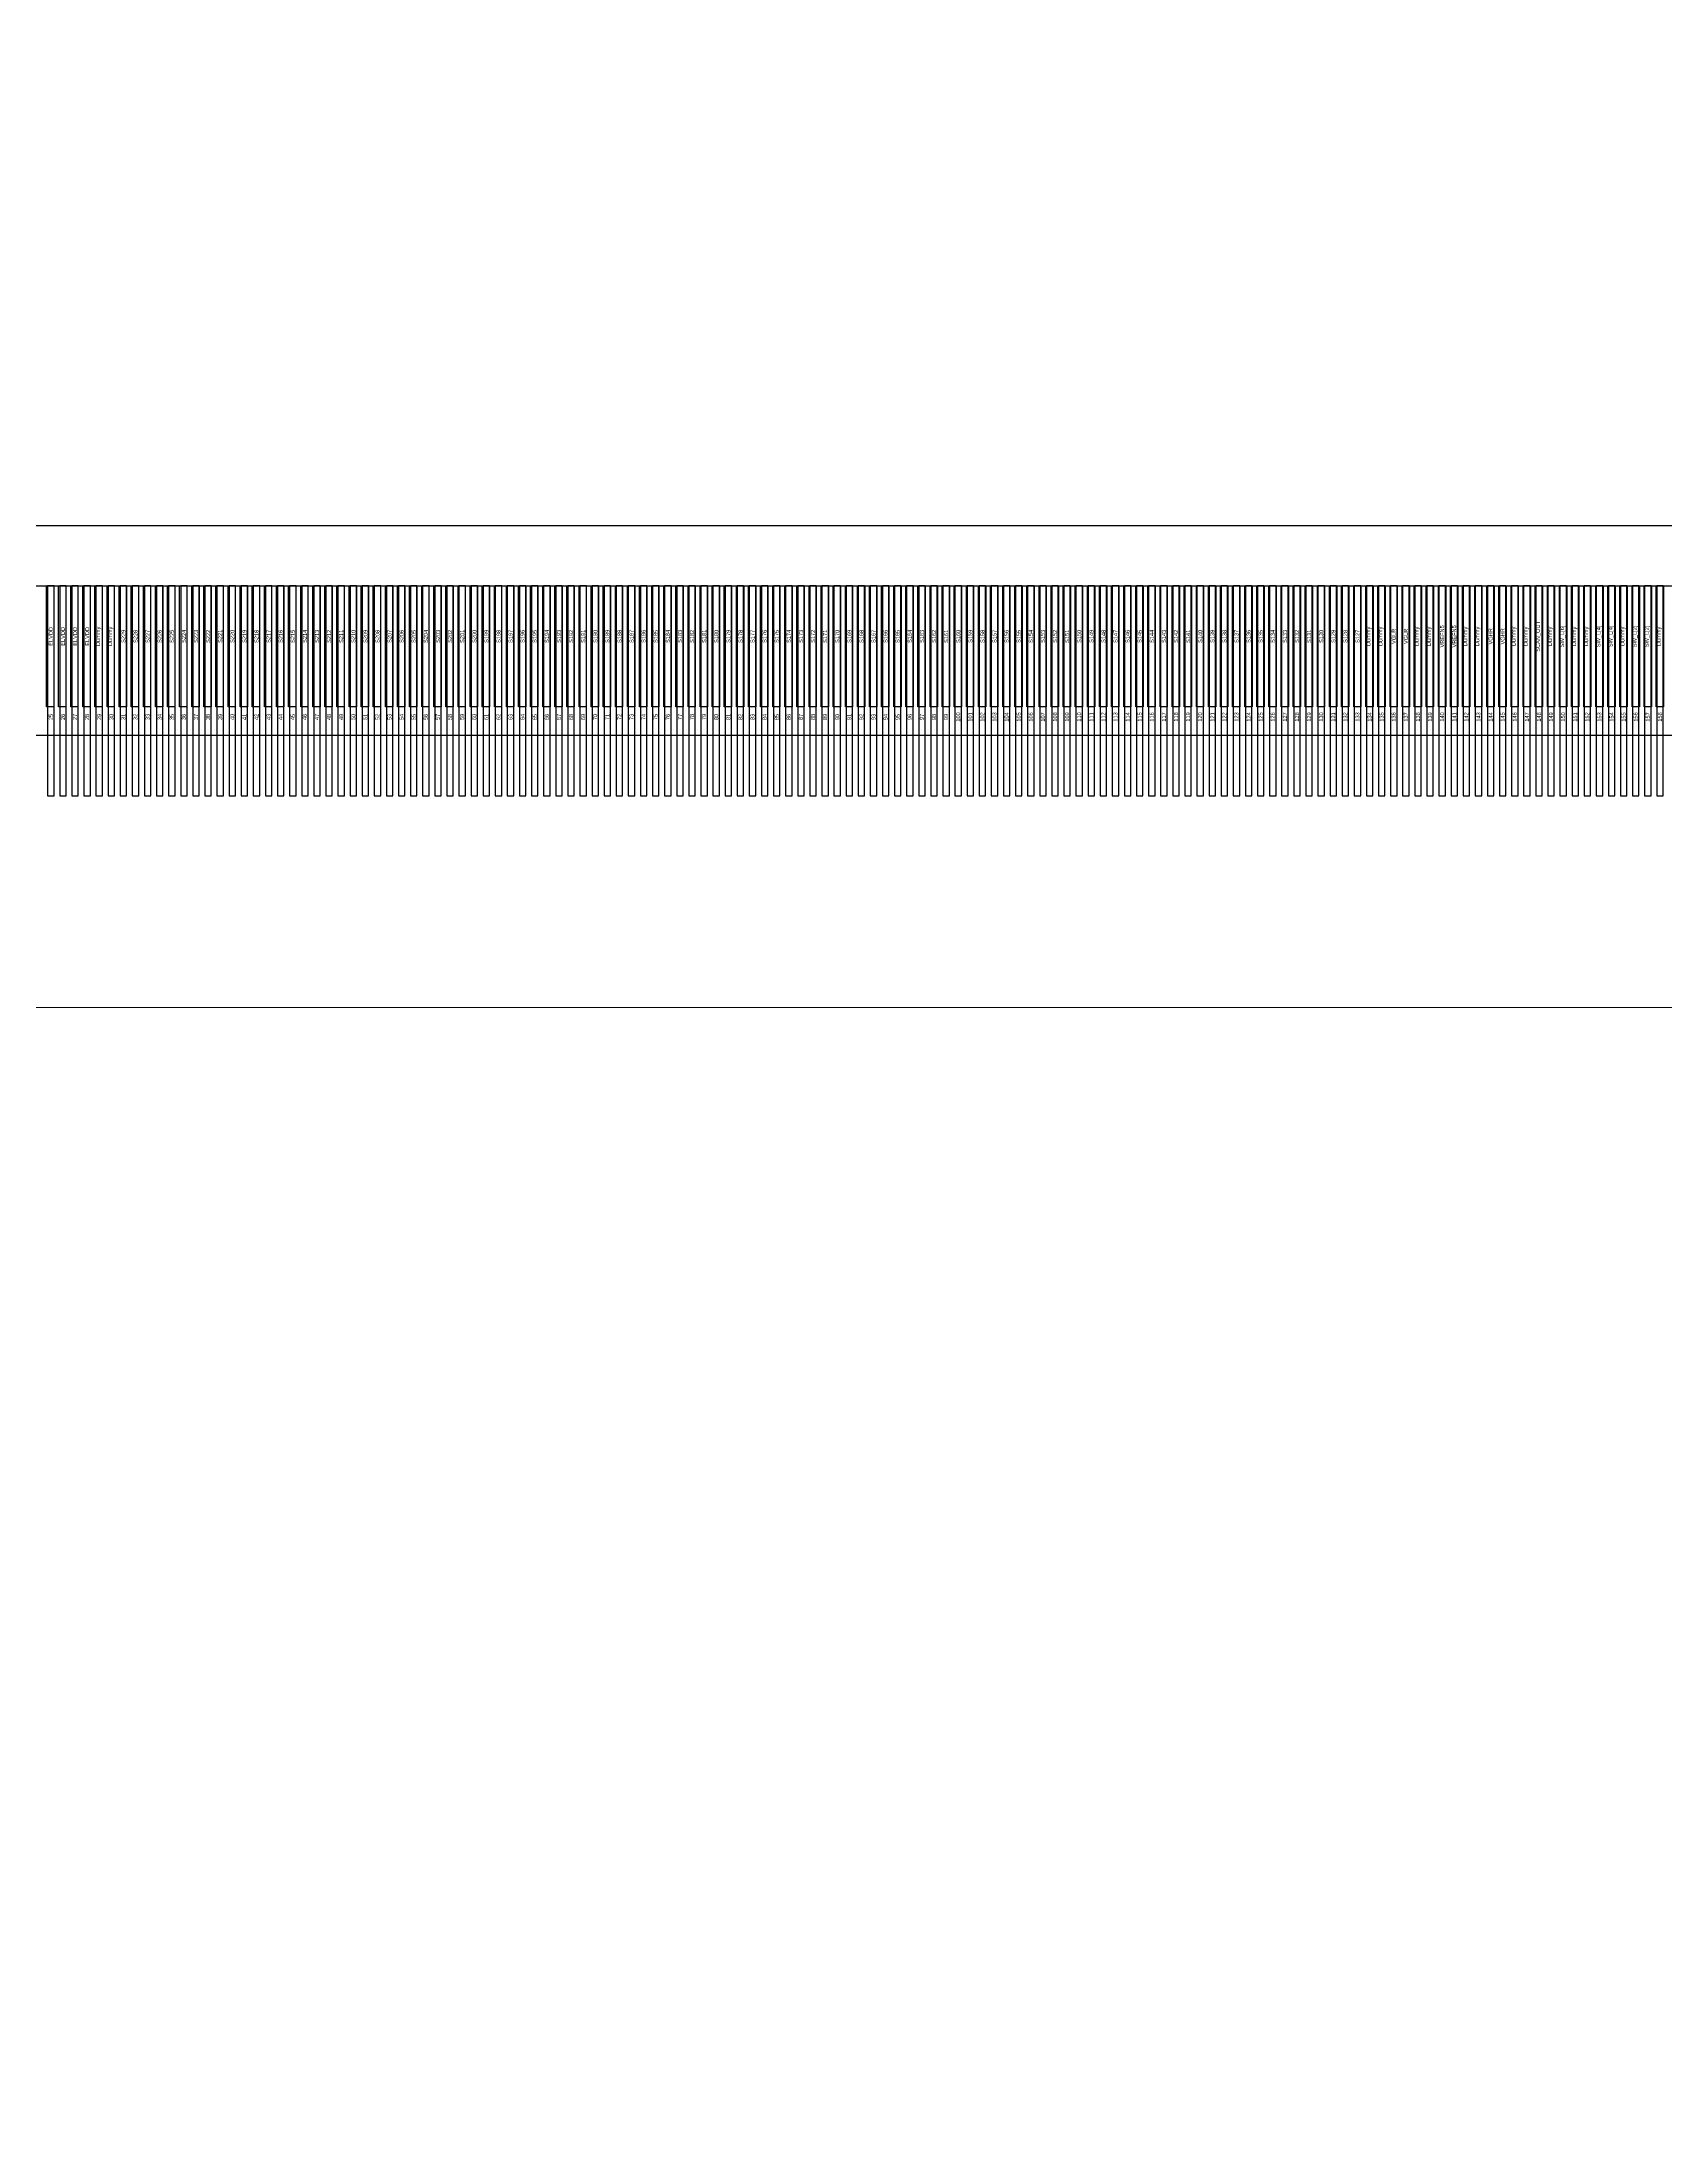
# Model space of a CAD drawing. Header units: inches. Extents: x 1765 to 5217, y -1519 to 441.
# Drawn here: x 4710.45 to 4714.47, y -1301.65 to -1296.44 of the extents above; entities that cross this region are included whole.
import ezdxf
from ezdxf.enums import TextEntityAlignment as Align

# ---------------------------------------------------------------- set-up
doc = ezdxf.new("R2010")
doc.units = ezdxf.units.IN
doc.header["$MEASUREMENT"] = 0
doc.layers.add('DIM', color=3, linetype='Continuous', lineweight=15)
doc.layers.add('LENS', color=6, linetype='Continuous')
doc.styles.add('MBC_Arial_Font', font='arial.ttf', dxfattribs={"width": 0.8})

# ---------------------------------------------------------------- blocks, each defined once
blk = doc.blocks.new('CO5300AF-51-1')
blk.add_lwpolyline([(127.8368, 61.9548), (113.7468, 61.9548, -0.414214), (113.5468, 62.1548), (113.5468, 64.2488, -0.263643), (113.644, 64.4204), (115.0359, 65.2541, 0.263643), (115.1818, 65.5115), (115.1818, 68.9188, -0.315299), (115.3792, 69.2007), (115.7922, 69.3511, 0.315299), (115.9896, 69.633), (115.9896, 71.0624, 0.254671), (115.8523, 71.3144), (115.5443, 71.5133, -0.254671), (115.4528, 71.6814), (115.4528, 71.8321, -0.414214), (115.6528, 72.0321), (125.9308, 72.0321, -0.414214)], format="xyb")
at = {"color": 0}
for points in [[(116.6914, 72.0321), (116.6754, 72.0321), (116.6754, 71.5117), (116.6914, 71.5117)], [(116.7214, 72.0321), (116.7054, 72.0321), (116.7054, 71.5117), (116.7214, 71.5117)], [(116.7514, 72.0321), (116.7354, 72.0321), (116.7354, 71.5117), (116.7514, 71.5117)], [(116.7814, 72.0321), (116.7654, 72.0321), (116.7654, 71.5117), (116.7814, 71.5117)], [(116.8114, 72.0321), (116.7954, 72.0321), (116.7954, 71.5117), (116.8114, 71.5117)], [(116.8413, 72.0321), (116.8253, 72.0321), (116.8253, 71.5117), (116.8413, 71.5117)], [(116.8713, 72.0321), (116.8553, 72.0321), (116.8553, 71.5117), (116.8713, 71.5117)], [(116.9013, 72.0321), (116.8853, 72.0321), (116.8853, 71.5117), (116.9013, 71.5117)], [(116.9313, 72.0321), (116.9153, 72.0321), (116.9153, 71.5117), (116.9313, 71.5117)], [(116.9613, 72.0321), (116.9453, 72.0321), (116.9453, 71.5117), (116.9613, 71.5117)], [(116.9913, 72.0321), (116.9753, 72.0321), (116.9753, 71.5117), (116.9913, 71.5117)], [(117.0213, 72.0321), (117.0053, 72.0321), (117.0053, 71.5117), (117.0213, 71.5117)], [(117.0513, 72.0321), (117.0353, 72.0321), (117.0353, 71.5117), (117.0513, 71.5117)], [(117.0812, 72.0321), (117.0652, 72.0321), (117.0652, 71.5117), (117.0812, 71.5117)], [(117.1112, 72.0321), (117.0952, 72.0321), (117.0952, 71.5117), (117.1112, 71.5117)], [(117.1412, 72.0321), (117.1252, 72.0321), (117.1252, 71.5117), (117.1412, 71.5117)], [(117.1712, 72.0321), (117.1552, 72.0321), (117.1552, 71.5117), (117.1712, 71.5117)], [(117.2012, 72.0321), (117.1852, 72.0321), (117.1852, 71.5117), (117.2012, 71.5117)], [(117.2312, 72.0321), (117.2152, 72.0321), (117.2152, 71.5117), (117.2312, 71.5117)], [(117.2612, 72.0321), (117.2452, 72.0321), (117.2452, 71.5117), (117.2612, 71.5117)], [(117.2912, 72.0321), (117.2752, 72.0321), (117.2752, 71.5117), (117.2912, 71.5117)], [(117.3212, 72.0321), (117.3052, 72.0321), (117.3052, 71.5117), (117.3212, 71.5117)], [(117.3511, 72.0321), (117.3351, 72.0321), (117.3351, 71.5117), (117.3511, 71.5117)], [(117.3811, 72.0321), (117.3651, 72.0321), (117.3651, 71.5117), (117.3811, 71.5117)], [(117.4111, 72.0321), (117.3951, 72.0321), (117.3951, 71.5117), (117.4111, 71.5117)], [(117.4411, 72.0321), (117.4251, 72.0321), (117.4251, 71.5117), (117.4411, 71.5117)], [(117.4711, 72.0321), (117.4551, 72.0321), (117.4551, 71.5117), (117.4711, 71.5117)], [(117.5011, 72.0321), (117.4851, 72.0321), (117.4851, 71.5117), (117.5011, 71.5117)], [(117.5311, 72.0321), (117.5151, 72.0321), (117.5151, 71.5117), (117.5311, 71.5117)], [(117.5611, 72.0321), (117.5451, 72.0321), (117.5451, 71.5117), (117.5611, 71.5117)], [(117.591, 72.0321), (117.575, 72.0321), (117.575, 71.5117), (117.591, 71.5117)], [(117.621, 72.0321), (117.605, 72.0321), (117.605, 71.5117), (117.621, 71.5117)], [(117.651, 72.0321), (117.635, 72.0321), (117.635, 71.5117), (117.651, 71.5117)], [(117.681, 72.0321), (117.665, 72.0321), (117.665, 71.5117), (117.681, 71.5117)], [(117.711, 72.0321), (117.695, 72.0321), (117.695, 71.5117), (117.711, 71.5117)], [(117.741, 72.0321), (117.725, 72.0321), (117.725, 71.5117), (117.741, 71.5117)], [(117.771, 72.0321), (117.755, 72.0321), (117.755, 71.5117), (117.771, 71.5117)], [(117.801, 72.0321), (117.785, 72.0321), (117.785, 71.5117), (117.801, 71.5117)], [(117.8309, 72.0321), (117.8149, 72.0321), (117.8149, 71.5117), (117.8309, 71.5117)], [(117.8609, 72.0321), (117.8449, 72.0321), (117.8449, 71.5117), (117.8609, 71.5117)], [(117.8909, 72.0321), (117.8749, 72.0321), (117.8749, 71.5117), (117.8909, 71.5117)], [(117.9209, 72.0321), (117.9049, 72.0321), (117.9049, 71.5117), (117.9209, 71.5117)], [(117.9509, 72.0321), (117.9349, 72.0321), (117.9349, 71.5117), (117.9509, 71.5117)], [(117.9809, 72.0321), (117.9649, 72.0321), (117.9649, 71.5117), (117.9809, 71.5117)], [(118.0109, 72.0321), (117.9949, 72.0321), (117.9949, 71.5117), (118.0109, 71.5117)], [(118.0409, 72.0321), (118.0249, 72.0321), (118.0249, 71.5117), (118.0409, 71.5117)], [(118.0709, 72.0321), (118.0549, 72.0321), (118.0549, 71.5117), (118.0709, 71.5117)], [(118.1008, 72.0321), (118.0848, 72.0321), (118.0848, 71.5117), (118.1008, 71.5117)], [(118.1308, 72.0321), (118.1148, 72.0321), (118.1148, 71.5117), (118.1308, 71.5117)], [(118.1608, 72.0321), (118.1448, 72.0321), (118.1448, 71.5117), (118.1608, 71.5117)], [(118.1908, 72.0321), (118.1748, 72.0321), (118.1748, 71.5117), (118.1908, 71.5117)], [(118.2208, 72.0321), (118.2048, 72.0321), (118.2048, 71.5117), (118.2208, 71.5117)], [(118.2508, 72.0321), (118.2348, 72.0321), (118.2348, 71.5117), (118.2508, 71.5117)], [(118.2808, 72.0321), (118.2648, 72.0321), (118.2648, 71.5117), (118.2808, 71.5117)], [(118.3108, 72.0321), (118.2948, 72.0321), (118.2948, 71.5117), (118.3108, 71.5117)], [(118.3407, 72.0321), (118.3247, 72.0321), (118.3247, 71.5117), (118.3407, 71.5117)], [(118.3707, 72.0321), (118.3547, 72.0321), (118.3547, 71.5117), (118.3707, 71.5117)], [(118.4007, 72.0321), (118.3847, 72.0321), (118.3847, 71.5117), (118.4007, 71.5117)], [(118.4307, 72.0321), (118.4147, 72.0321), (118.4147, 71.5117), (118.4307, 71.5117)], [(118.4607, 72.0321), (118.4447, 72.0321), (118.4447, 71.5117), (118.4607, 71.5117)], [(118.4907, 72.0321), (118.4747, 72.0321), (118.4747, 71.5117), (118.4907, 71.5117)], [(118.5207, 72.0321), (118.5047, 72.0321), (118.5047, 71.5117), (118.5207, 71.5117)], [(118.5507, 72.0321), (118.5347, 72.0321), (118.5347, 71.5117), (118.5507, 71.5117)], [(118.5806, 72.0321), (118.5646, 72.0321), (118.5646, 71.5117), (118.5806, 71.5117)], [(118.6106, 72.0321), (118.5946, 72.0321), (118.5946, 71.5117), (118.6106, 71.5117)], [(118.6406, 72.0321), (118.6246, 72.0321), (118.6246, 71.5117), (118.6406, 71.5117)], [(118.6706, 72.0321), (118.6546, 72.0321), (118.6546, 71.5117), (118.6706, 71.5117)], [(118.7006, 72.0321), (118.6846, 72.0321), (118.6846, 71.5117), (118.7006, 71.5117)], [(118.7306, 72.0321), (118.7146, 72.0321), (118.7146, 71.5117), (118.7306, 71.5117)], [(118.7606, 72.0321), (118.7446, 72.0321), (118.7446, 71.5117), (118.7606, 71.5117)], [(118.7906, 72.0321), (118.7746, 72.0321), (118.7746, 71.5117), (118.7906, 71.5117)], [(118.8206, 72.0321), (118.8046, 72.0321), (118.8046, 71.5117), (118.8206, 71.5117)], [(118.8505, 72.0321), (118.8345, 72.0321), (118.8345, 71.5117), (118.8505, 71.5117)], [(118.8805, 72.0321), (118.8645, 72.0321), (118.8645, 71.5117), (118.8805, 71.5117)], [(118.9105, 72.0321), (118.8945, 72.0321), (118.8945, 71.5117), (118.9105, 71.5117)], [(118.9405, 72.0321), (118.9245, 72.0321), (118.9245, 71.5117), (118.9405, 71.5117)], [(118.9705, 72.0321), (118.9545, 72.0321), (118.9545, 71.5117), (118.9705, 71.5117)], [(119.0005, 72.0321), (118.9845, 72.0321), (118.9845, 71.5117), (119.0005, 71.5117)], [(119.0305, 72.0321), (119.0145, 72.0321), (119.0145, 71.5117), (119.0305, 71.5117)], [(119.0605, 72.0321), (119.0445, 72.0321), (119.0445, 71.5117), (119.0605, 71.5117)], [(119.0904, 72.0321), (119.0744, 72.0321), (119.0744, 71.5117), (119.0904, 71.5117)], [(119.1204, 72.0321), (119.1044, 72.0321), (119.1044, 71.5117), (119.1204, 71.5117)], [(119.1504, 72.0321), (119.1344, 72.0321), (119.1344, 71.5117), (119.1504, 71.5117)], [(119.1804, 72.0321), (119.1644, 72.0321), (119.1644, 71.5117), (119.1804, 71.5117)], [(119.2104, 72.0321), (119.1944, 72.0321), (119.1944, 71.5117), (119.2104, 71.5117)], [(119.2404, 72.0321), (119.2244, 72.0321), (119.2244, 71.5117), (119.2404, 71.5117)], [(119.2704, 72.0321), (119.2544, 72.0321), (119.2544, 71.5117), (119.2704, 71.5117)], [(119.3004, 72.0321), (119.2844, 72.0321), (119.2844, 71.5117), (119.3004, 71.5117)], [(119.3303, 72.0321), (119.3143, 72.0321), (119.3143, 71.5117), (119.3303, 71.5117)], [(119.3603, 72.0321), (119.3443, 72.0321), (119.3443, 71.5117), (119.3603, 71.5117)], [(119.3903, 72.0321), (119.3743, 72.0321), (119.3743, 71.5117), (119.3903, 71.5117)], [(119.4203, 72.0321), (119.4043, 72.0321), (119.4043, 71.5117), (119.4203, 71.5117)], [(119.4503, 72.0321), (119.4343, 72.0321), (119.4343, 71.5117), (119.4503, 71.5117)], [(119.4803, 72.0321), (119.4643, 72.0321), (119.4643, 71.5117), (119.4803, 71.5117)], [(119.5103, 72.0321), (119.4943, 72.0321), (119.4943, 71.5117), (119.5103, 71.5117)], [(119.5403, 72.0321), (119.5243, 72.0321), (119.5243, 71.5117), (119.5403, 71.5117)], [(119.5703, 72.0321), (119.5543, 72.0321), (119.5543, 71.5117), (119.5703, 71.5117)], [(119.6002, 72.0321), (119.5842, 72.0321), (119.5842, 71.5117), (119.6002, 71.5117)], [(119.6302, 72.0321), (119.6142, 72.0321), (119.6142, 71.5117), (119.6302, 71.5117)], [(119.6602, 72.0321), (119.6442, 72.0321), (119.6442, 71.5117), (119.6602, 71.5117)], [(119.6902, 72.0321), (119.6742, 72.0321), (119.6742, 71.5117), (119.6902, 71.5117)], [(119.7202, 72.0321), (119.7042, 72.0321), (119.7042, 71.5117), (119.7202, 71.5117)], [(119.7502, 72.0321), (119.7342, 72.0321), (119.7342, 71.5117), (119.7502, 71.5117)], [(119.7802, 72.0321), (119.7642, 72.0321), (119.7642, 71.5117), (119.7802, 71.5117)], [(119.8102, 72.0321), (119.7942, 72.0321), (119.7942, 71.5117), (119.8102, 71.5117)], [(119.8401, 72.0321), (119.8241, 72.0321), (119.8241, 71.5117), (119.8401, 71.5117)], [(119.8701, 72.0321), (119.8541, 72.0321), (119.8541, 71.5117), (119.8701, 71.5117)], [(119.9001, 72.0321), (119.8841, 72.0321), (119.8841, 71.5117), (119.9001, 71.5117)], [(119.9301, 72.0321), (119.9141, 72.0321), (119.9141, 71.5117), (119.9301, 71.5117)], [(119.9601, 72.0321), (119.9441, 72.0321), (119.9441, 71.5117), (119.9601, 71.5117)], [(119.9901, 72.0321), (119.9741, 72.0321), (119.9741, 71.5117), (119.9901, 71.5117)], [(120.0201, 72.0321), (120.0041, 72.0321), (120.0041, 71.5117), (120.0201, 71.5117)], [(120.0501, 72.0321), (120.0341, 72.0321), (120.0341, 71.5117), (120.0501, 71.5117)], [(120.08, 72.0321), (120.064, 72.0321), (120.064, 71.5117), (120.08, 71.5117)], [(120.11, 72.0321), (120.094, 72.0321), (120.094, 71.5117), (120.11, 71.5117)], [(120.14, 72.0321), (120.124, 72.0321), (120.124, 71.5117), (120.14, 71.5117)], [(120.17, 72.0321), (120.154, 72.0321), (120.154, 71.5117), (120.17, 71.5117)], [(120.2, 72.0321), (120.184, 72.0321), (120.184, 71.5117), (120.2, 71.5117)], [(120.23, 72.0321), (120.214, 72.0321), (120.214, 71.5117), (120.23, 71.5117)], [(120.26, 72.0321), (120.244, 72.0321), (120.244, 71.5117), (120.26, 71.5117)], [(120.29, 72.0321), (120.274, 72.0321), (120.274, 71.5117), (120.29, 71.5117)], [(120.32, 72.0321), (120.304, 72.0321), (120.304, 71.5117), (120.32, 71.5117)], [(120.3499, 72.0321), (120.3339, 72.0321), (120.3339, 71.5117), (120.3499, 71.5117)], [(120.3799, 72.0321), (120.3639, 72.0321), (120.3639, 71.5117), (120.3799, 71.5117)], [(120.4099, 72.0321), (120.3939, 72.0321), (120.3939, 71.5117), (120.4099, 71.5117)], [(120.4399, 72.0321), (120.4239, 72.0321), (120.4239, 71.5117), (120.4399, 71.5117)], [(120.4699, 72.0321), (120.4539, 72.0321), (120.4539, 71.5117), (120.4699, 71.5117)], [(120.4999, 72.0321), (120.4839, 72.0321), (120.4839, 71.5117), (120.4999, 71.5117)], [(120.5299, 72.0321), (120.5139, 72.0321), (120.5139, 71.5117), (120.5299, 71.5117)], [(120.5599, 72.0321), (120.5439, 72.0321), (120.5439, 71.5117), (120.5599, 71.5117)], [(120.5898, 72.0321), (120.5738, 72.0321), (120.5738, 71.5117), (120.5898, 71.5117)], [(120.6198, 72.0321), (120.6038, 72.0321), (120.6038, 71.5117), (120.6198, 71.5117)], [(120.6498, 72.0321), (120.6338, 72.0321), (120.6338, 71.5117), (120.6498, 71.5117)], [(120.6798, 72.0321), (120.6638, 72.0321), (120.6638, 71.5117), (120.6798, 71.5117)]]:
    blk.add_lwpolyline(points, close=True, dxfattribs=at)
at = {"color": 3, "style": 'MBC_Arial_Font'}
for s, p in [('ELVDD', (116.6834, 71.9069)), ('ELVDD', (116.7134, 71.9069)), ('ELVDD', (116.7434, 71.9069)), ('ELVDD', (116.7734, 71.9069)), ('Dummy', (116.8004, 71.9069)), ('Dummy', (116.8304, 71.9069)), ('S229', (116.8633, 71.9069)), ('S228', (116.8933, 71.9069)), ('S227', (116.9233, 71.9069)), ('S226', (116.9533, 71.9069)), ('S225', (116.9833, 71.9069)), ('S224', (117.0133, 71.9069)), ('S223', (117.0433, 71.9069)), ('S222', (117.0732, 71.9069)), ('S221', (117.1032, 71.9069)), ('S220', (117.1332, 71.9069)), ('S219', (117.1632, 71.9069)), ('S218', (117.1932, 71.9069)), ('S217', (117.2232, 71.9069)), ('S216', (117.2532, 71.9069)), ('S215', (117.2832, 71.9069)), ('S214', (117.3132, 71.9069)), ('S213', (117.3431, 71.9069)), ('S212', (117.3731, 71.9069)), ('S211', (117.4031, 71.9069)), ('S210', (117.4331, 71.9069)), ('S209', (117.4631, 71.9069)), ('S208', (117.4931, 71.9069)), ('S207', (117.5231, 71.9069)), ('S206', (117.5531, 71.9069)), ('S205', (117.583, 71.9069)), ('S204', (117.613, 71.9069)), ('S203', (117.643, 71.9069)), ('S202', (117.673, 71.9069)), ('S201', (117.703, 71.9069)), ('S200', (117.733, 71.9069)), ('S199', (117.763, 71.9069)), ('S198', (117.793, 71.9069)), ('S197', (117.8229, 71.9069)), ('S196', (117.8529, 71.9069)), ('S195', (117.8829, 71.9069)), ('S194', (117.9129, 71.9069)), ('S193', (117.9429, 71.9069)), ('S192', (117.9729, 71.9069)), ('S191', (118.0029, 71.9069)), ('S190', (118.0329, 71.9069)), ('S189', (118.0629, 71.9069)), ('S188', (118.0928, 71.9069)), ('S187', (118.1228, 71.9069)), ('S186', (118.1528, 71.9069)), ('S185', (118.1828, 71.9069)), ('S184', (118.2128, 71.9069)), ('S183', (118.2428, 71.9069)), ('S182', (118.2728, 71.9069)), ('S181', (118.3028, 71.9069)), ('S180', (118.3327, 71.9069)), ('S179', (118.3627, 71.9069)), ('S178', (118.3927, 71.9069)), ('S177', (118.4227, 71.9069)), ('S176', (118.4527, 71.9069)), ('S175', (118.4827, 71.9069)), ('S174', (118.5127, 71.9069)), ('S173', (118.5427, 71.9069)), ('S172', (118.5726, 71.9069)), ('S171', (118.6026, 71.9069)), ('S170', (118.6326, 71.9069)), ('S169', (118.6626, 71.9069)), ('S168', (118.6926, 71.9069)), ('S167', (118.7226, 71.9069)), ('S166', (118.7526, 71.9069)), ('S165', (118.7826, 71.9069)), ('S164', (118.8126, 71.9069)), ('S163', (118.8425, 71.9069)), ('S162', (118.8725, 71.9069)), ('S161', (118.9025, 71.9069)), ('S160', (118.9325, 71.9069)), ('S159', (118.9625, 71.9069)), ('S158', (118.9925, 71.9069)), ('S157', (119.0225, 71.9069)), ('S156', (119.0525, 71.9069)), ('S155', (119.0824, 71.9069)), ('S154', (119.1124, 71.9069)), ('S153', (119.1424, 71.9069)), ('S152', (119.1724, 71.9069)), ('S151', (119.2024, 71.9069)), ('S150', (119.2324, 71.9069)), ('S149', (119.2624, 71.9069)), ('S148', (119.2924, 71.9069)), ('S147', (119.3223, 71.9069)), ('S146', (119.3523, 71.9069)), ('S145', (119.3823, 71.9069)), ('S144', (119.4123, 71.9069)), ('S143', (119.4423, 71.9069)), ('S142', (119.4723, 71.9069)), ('S141', (119.5023, 71.9069)), ('S140', (119.5323, 71.9069)), ('S139', (119.5622, 71.9069)), ('S138', (119.5922, 71.9069)), ('S137', (119.6222, 71.9069)), ('S136', (119.6522, 71.9069)), ('S135', (119.6822, 71.9069)), ('S134', (119.7122, 71.9069)), ('S133', (119.7422, 71.9069)), ('S132', (119.7722, 71.9069)), ('S131', (119.8022, 71.9069)), ('S130', (119.8321, 71.9069)), ('S129', (119.8621, 71.9069)), ('S128', (119.8921, 71.9069)), ('S127', (119.9221, 71.9069)), ('Dummy', (119.9492, 71.9069)), ('Dummy', (119.9791, 71.9069)), ('VGLR', (120.0121, 71.9069)), ('VGLR', (120.0421, 71.9069)), ('Dummy', (120.0691, 71.9069)), ('Dummy', (120.0991, 71.9069)), ('VREFN5', (120.1319, 71.9069)), ('VREFN5', (120.1618, 71.9069)), ('Dummy', (120.1891, 71.9069)), ('Dummy', (120.219, 71.9069)), ('VGHR', (120.252, 71.9069)), ('VGHR', (120.282, 71.9069)), ('Dummy', (120.309, 71.9069)), ('Dummy', (120.339, 71.9069)), ('SCAN_OUT', (120.3693, 71.9069)), ('Dummy', (120.399, 71.9069)), ('SW_L[6]', (120.4293, 71.9069)), ('Dummy', (120.459, 71.9069)), ('Dummy', (120.4889, 71.9069)), ('SW_L[4]', (120.5193, 71.9069)), ('SW_L[4]', (120.5493, 71.9069)), ('Dummy', (120.5789, 71.9069)), ('SW_L[2]', (120.6092, 71.9069)), ('SW_L[2]', (120.6392, 71.9069)), ('Dummy', (120.6689, 71.9069)), ('25', (116.6833, 71.707)), ('26', (116.7133, 71.707)), ('27', (116.7434, 71.707)), ('28', (116.7732, 71.707)), ('29', (116.8032, 71.707)), ('30', (116.8332, 71.707)), ('31', (116.8632, 71.707)), ('32', (116.8932, 71.707)), ('33', (116.9232, 71.707)), ('34', (116.9532, 71.707)), ('35', (116.9831, 71.707)), ('36', (117.0131, 71.707)), ('37', (117.0431, 71.707)), ('38', (117.0731, 71.707)), ('39', (117.1031, 71.707)), ('40', (117.1331, 71.707)), ('41', (117.1633, 71.707)), ('42', (117.1932, 71.707)), ('43', (117.2231, 71.707)), ('44', (117.2532, 71.707)), ('45', (117.283, 71.707)), ('46', (117.313, 71.707)), ('47', (117.3431, 71.707)), ('48', (117.373, 71.707)), ('49', (117.403, 71.707)), ('50', (117.433, 71.707)), ('51', (117.463, 71.707)), ('52', (117.493, 71.707)), ('53', (117.5229, 71.707)), ('54', (117.5529, 71.707)), ('55', (117.5827, 71.707)), ('56', (117.6129, 71.707)), ('57', (117.6427, 71.707)), ('58', (117.6729, 71.707)), ('59', (117.7029, 71.707)), ('60', (117.7329, 71.707)), ('61', (117.7628, 71.707)), ('62', (117.7928, 71.707)), ('63', (117.8228, 71.707)), ('64', (117.8528, 71.707)), ('65', (117.8828, 71.707)), ('66', (117.9128, 71.707)), ('67', (117.9428, 71.707)), ('68', (117.9728, 71.707)), ('69', (118.0027, 71.707)), ('70', (118.0327, 71.707)), ('71', (118.0629, 71.707)), ('72', (118.0929, 71.707)), ('73', (118.1227, 71.707)), ('74', (118.1528, 71.707)), ('75', (118.1825, 71.707)), ('76', (118.2127, 71.707)), ('77', (118.2427, 71.707)), ('78', (118.2726, 71.707)), ('79', (118.3026, 71.707)), ('80', (118.3326, 71.707)), ('81', (118.3626, 71.707)), ('82', (118.3926, 71.707)), ('83', (118.4226, 71.707)), ('84', (118.4526, 71.707)), ('85', (118.4826, 71.707)), ('86', (118.5125, 71.707)), ('87', (118.5425, 71.707)), ('88', (118.5725, 71.707)), ('89', (118.6025, 71.707)), ('90', (118.6325, 71.707)), ('91', (118.6625, 71.707)), ('92', (118.6925, 71.707)), ('93', (118.7225, 71.707)), ('94', (118.7524, 71.707)), ('95', (118.7824, 71.707)), ('96', (118.8124, 71.707)), ('97', (118.8424, 71.707)), ('98', (118.8724, 71.707)), ('99', (118.9024, 71.707)), ('100', (118.9324, 71.707)), ('101', (118.9624, 71.707)), ('102', (118.9924, 71.707)), ('103', (119.0223, 71.707)), ('104', (119.0523, 71.707)), ('105', (119.0823, 71.707)), ('106', (119.1123, 71.707)), ('107', (119.1423, 71.707)), ('108', (119.1723, 71.707)), ('109', (119.2023, 71.707)), ('110', (119.2323, 71.707)), ('111', (119.2624, 71.707)), ('112', (119.2924, 71.707)), ('113', (119.3222, 71.707)), ('114', (119.3524, 71.707)), ('115', (119.3822, 71.707)), ('116', (119.4122, 71.707)), ('117', (119.4423, 71.707)), ('118', (119.4722, 71.707)), ('119', (119.5021, 71.707)), ('120', (119.5321, 71.707)), ('121', (119.5623, 71.707)), ('122', (119.5923, 71.707)), ('123', (119.6221, 71.707)), ('124', (119.6523, 71.707)), ('125', (119.6821, 71.707)), ('126', (119.7121, 71.707)), ('127', (119.7422, 71.707)), ('128', (119.772, 71.707)), ('129', (119.802, 71.707)), ('130', (119.832, 71.707)), ('131', (119.862, 71.707)), ('132', (119.892, 71.707)), ('133', (119.922, 71.707)), ('134', (119.952, 71.707)), ('135', (119.9819, 71.707)), ('136', (120.0119, 71.707)), ('137', (120.0419, 71.707)), ('138', (120.0719, 71.707)), ('139', (120.1019, 71.707)), ('140', (120.1319, 71.707)), ('141', (120.1621, 71.707)), ('142', (120.192, 71.707)), ('143', (120.2219, 71.707)), ('144', (120.252, 71.707)), ('145', (120.2818, 71.707)), ('146', (120.3118, 71.707)), ('147', (120.342, 71.707)), ('148', (120.3718, 71.707)), ('149', (120.4018, 71.707)), ('150', (120.4318, 71.707)), ('151', (120.4618, 71.707)), ('152', (120.4918, 71.707)), ('153', (120.5217, 71.707)), ('154', (120.5517, 71.707)), ('155', (120.5817, 71.707)), ('156', (120.6117, 71.707)), ('157', (120.6417, 71.707)), ('158', (120.6717, 71.707))]:
    blk.add_text(s, height=0.01, rotation=90, dxfattribs=at).set_placement(p, align=Align.MIDDLE_CENTER)
blk = doc.blocks.new('GVO2.13+CO5300AF-51')
blk.add_line((538.61766, 149.58901), (561.43445, 149.58901))
blk.add_lwpolyline([(532.63255, 183.78401), (532.63255, 158.06901, 0.4142136), (541.63255, 149.06901), (558.41955, 149.06901, 0.4142136), (567.41955, 158.06901), (567.41955, 183.78401, 0.4142136), (558.99955, 192.20401), (541.05255, 192.20401, 0.4142136)], format="xyb", close=True)
at = {"color": 2}
for points in [[(545.90705, 149.43901), (545.92505, 149.43901), (545.92505, 149.13901), (545.90705, 149.13901)], [(545.93705, 149.43901), (545.95505, 149.43901), (545.95505, 149.13901), (545.93705, 149.13901)], [(545.96705, 149.43901), (545.98505, 149.43901), (545.98505, 149.13901), (545.96705, 149.13901)], [(545.99705, 149.43901), (546.01505, 149.43901), (546.01505, 149.13901), (545.99705, 149.13901)], [(546.02705, 149.43901), (546.04505, 149.43901), (546.04505, 149.13901), (546.02705, 149.13901)], [(546.05705, 149.43901), (546.07505, 149.43901), (546.07505, 149.13901), (546.05705, 149.13901)], [(546.08705, 149.43901), (546.10505, 149.43901), (546.10505, 149.13901), (546.08705, 149.13901)], [(546.11705, 149.43901), (546.13505, 149.43901), (546.13505, 149.13901), (546.11705, 149.13901)], [(546.14705, 149.43901), (546.16505, 149.43901), (546.16505, 149.13901), (546.14705, 149.13901)], [(546.17705, 149.43901), (546.19505, 149.43901), (546.19505, 149.13901), (546.17705, 149.13901)], [(546.20705, 149.43901), (546.22505, 149.43901), (546.22505, 149.13901), (546.20705, 149.13901)], [(546.23705, 149.43901), (546.25505, 149.43901), (546.25505, 149.13901), (546.23705, 149.13901)], [(546.26705, 149.43901), (546.28505, 149.43901), (546.28505, 149.13901), (546.26705, 149.13901)], [(546.29705, 149.43901), (546.31505, 149.43901), (546.31505, 149.13901), (546.29705, 149.13901)], [(546.32705, 149.43901), (546.34505, 149.43901), (546.34505, 149.13901), (546.32705, 149.13901)], [(546.35705, 149.43901), (546.37505, 149.43901), (546.37505, 149.13901), (546.35705, 149.13901)], [(546.38705, 149.43901), (546.40505, 149.43901), (546.40505, 149.13901), (546.38705, 149.13901)], [(546.41705, 149.43901), (546.43505, 149.43901), (546.43505, 149.13901), (546.41705, 149.13901)], [(546.44705, 149.43901), (546.46505, 149.43901), (546.46505, 149.13901), (546.44705, 149.13901)], [(546.47705, 149.43901), (546.49505, 149.43901), (546.49505, 149.13901), (546.47705, 149.13901)], [(546.50705, 149.43901), (546.52505, 149.43901), (546.52505, 149.13901), (546.50705, 149.13901)], [(546.53705, 149.43901), (546.55505, 149.43901), (546.55505, 149.13901), (546.53705, 149.13901)], [(546.56705, 149.43901), (546.58505, 149.43901), (546.58505, 149.13901), (546.56705, 149.13901)], [(546.59705, 149.43901), (546.61505, 149.43901), (546.61505, 149.13901), (546.59705, 149.13901)], [(546.62705, 149.43901), (546.64505, 149.43901), (546.64505, 149.13901), (546.62705, 149.13901)], [(546.65705, 149.43901), (546.67505, 149.43901), (546.67505, 149.13901), (546.65705, 149.13901)], [(546.68705, 149.43901), (546.70505, 149.43901), (546.70505, 149.13901), (546.68705, 149.13901)], [(546.71705, 149.43901), (546.73505, 149.43901), (546.73505, 149.13901), (546.71705, 149.13901)], [(546.74705, 149.43901), (546.76505, 149.43901), (546.76505, 149.13901), (546.74705, 149.13901)], [(546.77705, 149.43901), (546.79505, 149.43901), (546.79505, 149.13901), (546.77705, 149.13901)], [(546.80705, 149.43901), (546.82505, 149.43901), (546.82505, 149.13901), (546.80705, 149.13901)], [(546.83705, 149.43901), (546.85505, 149.43901), (546.85505, 149.13901), (546.83705, 149.13901)], [(546.86705, 149.43901), (546.88505, 149.43901), (546.88505, 149.13901), (546.86705, 149.13901)], [(546.89705, 149.43901), (546.91505, 149.43901), (546.91505, 149.13901), (546.89705, 149.13901)], [(546.92705, 149.43901), (546.94505, 149.43901), (546.94505, 149.13901), (546.92705, 149.13901)], [(546.95705, 149.43901), (546.97505, 149.43901), (546.97505, 149.13901), (546.95705, 149.13901)], [(546.98705, 149.43901), (547.00505, 149.43901), (547.00505, 149.13901), (546.98705, 149.13901)], [(547.01705, 149.43901), (547.03505, 149.43901), (547.03505, 149.13901), (547.01705, 149.13901)], [(547.04705, 149.43901), (547.06505, 149.43901), (547.06505, 149.13901), (547.04705, 149.13901)], [(547.07705, 149.43901), (547.09505, 149.43901), (547.09505, 149.13901), (547.07705, 149.13901)], [(547.10705, 149.43901), (547.12505, 149.43901), (547.12505, 149.13901), (547.10705, 149.13901)], [(547.13705, 149.43901), (547.15505, 149.43901), (547.15505, 149.13901), (547.13705, 149.13901)], [(547.16705, 149.43901), (547.18505, 149.43901), (547.18505, 149.13901), (547.16705, 149.13901)], [(547.19705, 149.43901), (547.21505, 149.43901), (547.21505, 149.13901), (547.19705, 149.13901)], [(547.22705, 149.43901), (547.24505, 149.43901), (547.24505, 149.13901), (547.22705, 149.13901)], [(547.25705, 149.43901), (547.27505, 149.43901), (547.27505, 149.13901), (547.25705, 149.13901)], [(547.28705, 149.43901), (547.30505, 149.43901), (547.30505, 149.13901), (547.28705, 149.13901)], [(547.31705, 149.43901), (547.33505, 149.43901), (547.33505, 149.13901), (547.31705, 149.13901)], [(547.34705, 149.43901), (547.36505, 149.43901), (547.36505, 149.13901), (547.34705, 149.13901)], [(547.37705, 149.43901), (547.39505, 149.43901), (547.39505, 149.13901), (547.37705, 149.13901)], [(547.40705, 149.43901), (547.42505, 149.43901), (547.42505, 149.13901), (547.40705, 149.13901)], [(547.43705, 149.43901), (547.45505, 149.43901), (547.45505, 149.13901), (547.43705, 149.13901)], [(547.46705, 149.43901), (547.48505, 149.43901), (547.48505, 149.13901), (547.46705, 149.13901)], [(547.49705, 149.43901), (547.51505, 149.43901), (547.51505, 149.13901), (547.49705, 149.13901)], [(547.52705, 149.43901), (547.54505, 149.43901), (547.54505, 149.13901), (547.52705, 149.13901)], [(547.55705, 149.43901), (547.57505, 149.43901), (547.57505, 149.13901), (547.55705, 149.13901)], [(547.58705, 149.43901), (547.60505, 149.43901), (547.60505, 149.13901), (547.58705, 149.13901)], [(547.61705, 149.43901), (547.63505, 149.43901), (547.63505, 149.13901), (547.61705, 149.13901)], [(547.64705, 149.43901), (547.66505, 149.43901), (547.66505, 149.13901), (547.64705, 149.13901)], [(547.67705, 149.43901), (547.69505, 149.43901), (547.69505, 149.13901), (547.67705, 149.13901)], [(547.70705, 149.43901), (547.72505, 149.43901), (547.72505, 149.13901), (547.70705, 149.13901)], [(547.73705, 149.43901), (547.75505, 149.43901), (547.75505, 149.13901), (547.73705, 149.13901)], [(547.76705, 149.43901), (547.78505, 149.43901), (547.78505, 149.13901), (547.76705, 149.13901)], [(547.79705, 149.43901), (547.81505, 149.43901), (547.81505, 149.13901), (547.79705, 149.13901)], [(547.82705, 149.43901), (547.84505, 149.43901), (547.84505, 149.13901), (547.82705, 149.13901)], [(547.85705, 149.43901), (547.87505, 149.43901), (547.87505, 149.13901), (547.85705, 149.13901)], [(547.88705, 149.43901), (547.90505, 149.43901), (547.90505, 149.13901), (547.88705, 149.13901)], [(547.91705, 149.43901), (547.93505, 149.43901), (547.93505, 149.13901), (547.91705, 149.13901)], [(547.94705, 149.43901), (547.96505, 149.43901), (547.96505, 149.13901), (547.94705, 149.13901)], [(547.97705, 149.43901), (547.99505, 149.43901), (547.99505, 149.13901), (547.97705, 149.13901)], [(548.00705, 149.43901), (548.02505, 149.43901), (548.02505, 149.13901), (548.00705, 149.13901)], [(548.03705, 149.43901), (548.05505, 149.43901), (548.05505, 149.13901), (548.03705, 149.13901)], [(548.06705, 149.43901), (548.08505, 149.43901), (548.08505, 149.13901), (548.06705, 149.13901)], [(548.09705, 149.43901), (548.11505, 149.43901), (548.11505, 149.13901), (548.09705, 149.13901)], [(548.12705, 149.43901), (548.14505, 149.43901), (548.14505, 149.13901), (548.12705, 149.13901)], [(548.15705, 149.43901), (548.17505, 149.43901), (548.17505, 149.13901), (548.15705, 149.13901)], [(548.18705, 149.43901), (548.20505, 149.43901), (548.20505, 149.13901), (548.18705, 149.13901)], [(548.21705, 149.43901), (548.23505, 149.43901), (548.23505, 149.13901), (548.21705, 149.13901)], [(548.24705, 149.43901), (548.26505, 149.43901), (548.26505, 149.13901), (548.24705, 149.13901)], [(548.27705, 149.43901), (548.29505, 149.43901), (548.29505, 149.13901), (548.27705, 149.13901)], [(548.30705, 149.43901), (548.32505, 149.43901), (548.32505, 149.13901), (548.30705, 149.13901)], [(548.33705, 149.43901), (548.35505, 149.43901), (548.35505, 149.13901), (548.33705, 149.13901)], [(548.36705, 149.43901), (548.38505, 149.43901), (548.38505, 149.13901), (548.36705, 149.13901)], [(548.39705, 149.43901), (548.41505, 149.43901), (548.41505, 149.13901), (548.39705, 149.13901)], [(548.42705, 149.43901), (548.44505, 149.43901), (548.44505, 149.13901), (548.42705, 149.13901)], [(548.45705, 149.43901), (548.47505, 149.43901), (548.47505, 149.13901), (548.45705, 149.13901)], [(548.48705, 149.43901), (548.50505, 149.43901), (548.50505, 149.13901), (548.48705, 149.13901)], [(548.51705, 149.43901), (548.53505, 149.43901), (548.53505, 149.13901), (548.51705, 149.13901)], [(548.54705, 149.43901), (548.56505, 149.43901), (548.56505, 149.13901), (548.54705, 149.13901)], [(548.57705, 149.43901), (548.59505, 149.43901), (548.59505, 149.13901), (548.57705, 149.13901)], [(548.60705, 149.43901), (548.62505, 149.43901), (548.62505, 149.13901), (548.60705, 149.13901)], [(548.63705, 149.43901), (548.65505, 149.43901), (548.65505, 149.13901), (548.63705, 149.13901)], [(548.66705, 149.43901), (548.68505, 149.43901), (548.68505, 149.13901), (548.66705, 149.13901)], [(548.69705, 149.43901), (548.71505, 149.43901), (548.71505, 149.13901), (548.69705, 149.13901)], [(548.72705, 149.43901), (548.74505, 149.43901), (548.74505, 149.13901), (548.72705, 149.13901)], [(548.75705, 149.43901), (548.77505, 149.43901), (548.77505, 149.13901), (548.75705, 149.13901)], [(548.78705, 149.43901), (548.80505, 149.43901), (548.80505, 149.13901), (548.78705, 149.13901)], [(548.81705, 149.43901), (548.83505, 149.43901), (548.83505, 149.13901), (548.81705, 149.13901)], [(548.84705, 149.43901), (548.86505, 149.43901), (548.86505, 149.13901), (548.84705, 149.13901)], [(548.87705, 149.43901), (548.89505, 149.43901), (548.89505, 149.13901), (548.87705, 149.13901)], [(548.90705, 149.43901), (548.92505, 149.43901), (548.92505, 149.13901), (548.90705, 149.13901)], [(548.93705, 149.43901), (548.95505, 149.43901), (548.95505, 149.13901), (548.93705, 149.13901)], [(548.96705, 149.43901), (548.98505, 149.43901), (548.98505, 149.13901), (548.96705, 149.13901)], [(548.99705, 149.43901), (549.01505, 149.43901), (549.01505, 149.13901), (548.99705, 149.13901)], [(549.02705, 149.43901), (549.04505, 149.43901), (549.04505, 149.13901), (549.02705, 149.13901)], [(549.05705, 149.43901), (549.07505, 149.43901), (549.07505, 149.13901), (549.05705, 149.13901)], [(549.08705, 149.43901), (549.10505, 149.43901), (549.10505, 149.13901), (549.08705, 149.13901)], [(549.11705, 149.43901), (549.13505, 149.43901), (549.13505, 149.13901), (549.11705, 149.13901)], [(549.14705, 149.43901), (549.16505, 149.43901), (549.16505, 149.13901), (549.14705, 149.13901)], [(549.17705, 149.43901), (549.19505, 149.43901), (549.19505, 149.13901), (549.17705, 149.13901)], [(549.20705, 149.43901), (549.22505, 149.43901), (549.22505, 149.13901), (549.20705, 149.13901)], [(549.23705, 149.43901), (549.25505, 149.43901), (549.25505, 149.13901), (549.23705, 149.13901)], [(549.26705, 149.43901), (549.28505, 149.43901), (549.28505, 149.13901), (549.26705, 149.13901)], [(549.29705, 149.43901), (549.31505, 149.43901), (549.31505, 149.13901), (549.29705, 149.13901)], [(549.32705, 149.43901), (549.34505, 149.43901), (549.34505, 149.13901), (549.32705, 149.13901)], [(549.35705, 149.43901), (549.37505, 149.43901), (549.37505, 149.13901), (549.35705, 149.13901)], [(549.38705, 149.43901), (549.40505, 149.43901), (549.40505, 149.13901), (549.38705, 149.13901)], [(549.41705, 149.43901), (549.43505, 149.43901), (549.43505, 149.13901), (549.41705, 149.13901)], [(549.44705, 149.43901), (549.46505, 149.43901), (549.46505, 149.13901), (549.44705, 149.13901)], [(549.47705, 149.43901), (549.49505, 149.43901), (549.49505, 149.13901), (549.47705, 149.13901)], [(549.50705, 149.43901), (549.52505, 149.43901), (549.52505, 149.13901), (549.50705, 149.13901)], [(549.53705, 149.43901), (549.55505, 149.43901), (549.55505, 149.13901), (549.53705, 149.13901)], [(549.56705, 149.43901), (549.58505, 149.43901), (549.58505, 149.13901), (549.56705, 149.13901)], [(549.59705, 149.43901), (549.61505, 149.43901), (549.61505, 149.13901), (549.59705, 149.13901)], [(549.62705, 149.43901), (549.64505, 149.43901), (549.64505, 149.13901), (549.62705, 149.13901)], [(549.65705, 149.43901), (549.67505, 149.43901), (549.67505, 149.13901), (549.65705, 149.13901)], [(549.68705, 149.43901), (549.70505, 149.43901), (549.70505, 149.13901), (549.68705, 149.13901)], [(549.71705, 149.43901), (549.73505, 149.43901), (549.73505, 149.13901), (549.71705, 149.13901)], [(549.74705, 149.43901), (549.76505, 149.43901), (549.76505, 149.13901), (549.74705, 149.13901)], [(549.77705, 149.43901), (549.79505, 149.43901), (549.79505, 149.13901), (549.77705, 149.13901)], [(549.80705, 149.43901), (549.82505, 149.43901), (549.82505, 149.13901), (549.80705, 149.13901)], [(549.83705, 149.43901), (549.85505, 149.43901), (549.85505, 149.13901), (549.83705, 149.13901)], [(549.86705, 149.43901), (549.88505, 149.43901), (549.88505, 149.13901), (549.86705, 149.13901)], [(549.89705, 149.43901), (549.91505, 149.43901), (549.91505, 149.13901), (549.89705, 149.13901)]]:
    blk.add_lwpolyline(points, close=True, dxfattribs=at)
blk.add_blockref('CO5300AF-51-1', (429.23429, 77.4069))
blk = doc.blocks.new('FSDFSFS21')
at = {"layer": 'LENS', "color": 5, "lineweight": 0}
blk.add_lwpolyline([(3306.2725, -1743.3038, 0.414214), (3317.7725, -1754.8038), (3332.8625, -1754.8038, 0.414214), (3344.3625, -1743.3038), (3344.3625, -1720.7938, 0.414214), (3332.8625, -1709.2938), (3317.7725, -1709.2938, 0.414214), (3306.2725, -1720.7938)], format="xyb", close=True, dxfattribs=at)

msp = doc.modelspace()

# ---------------------------------------------------------------- block references
msp.add_blockref('GVO2.13+CO5300AF-51', (4164.5496, -1447.2285))
at = {"layer": 'DIM'}
msp.add_blockref('FSDFSFS21', (1389.2582, 455.9686), dxfattribs=at)

doc.saveas('drawing.dxf')
